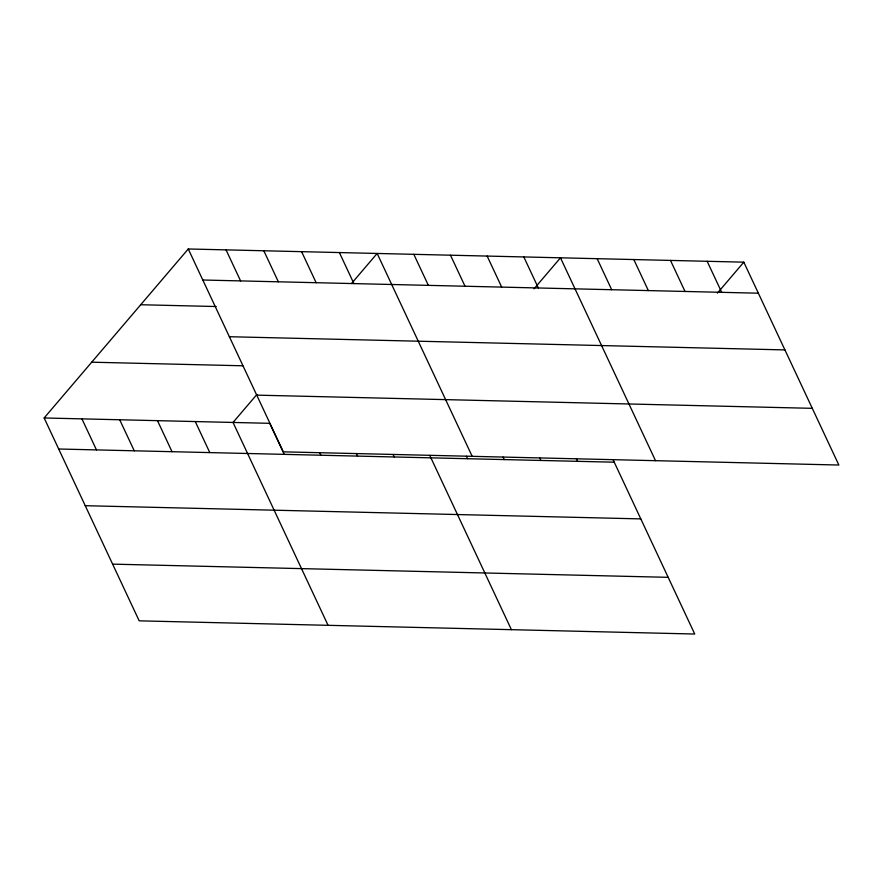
<?xml version="1.0" encoding="UTF-8"?>
<svg xmlns="http://www.w3.org/2000/svg" width="883" height="883" viewBox="0 0 883 883"><rect width="100%" height="100%" fill="white"/><g stroke="black" fill="none" stroke-linecap="round" stroke-linejoin="round"><path stroke-width="1.32" d="M613.078 459.712L694.733 634.027L139.183 620.837L44.15 417.968L188.267 248.973L743.817 262.163L838.85 465.032L283.3 451.842L188.267 248.973M256.821 394.569L233.035 422.449L328.068 625.319M351.611 283.41L377.151 253.454L472.184 456.334M534.06 288.796L560.484 257.814L655.517 460.683M717.393 293.145L743.817 262.163M202.803 280.01L758.354 293.2M140.706 304.734L216.258 306.533M229.37 336.721L784.921 349.911M91.711 362.196L242.814 365.783M256.732 395.142L812.283 408.332M44.15 417.968L269.701 423.321L284.249 454.359M58.686 449.006L614.237 462.195M85.254 505.705L640.804 518.895M112.616 564.138L668.166 577.327M707.151 261.291L721.687 292.328M670.484 260.419L685.02 291.456M633.817 259.547L648.354 290.584M597.151 258.675L611.687 289.723M523.818 256.942L538.354 287.979M487.151 256.07L501.687 287.107M576.411 458.84L577.57 461.323M450.485 255.198L465.021 286.235M539.745 457.968L540.904 460.451M413.818 254.326L428.365 285.364M503.078 457.096L504.237 459.579M466.412 456.224L467.571 458.707M339.381 252.56L353.917 283.598M429.745 455.363L511.4 629.678M301.6 251.666L316.136 282.703M393.078 454.491L394.237 456.975M263.818 250.761L278.366 281.809M356.412 453.619L357.571 456.103M226.048 249.867L240.584 280.904M319.745 452.747L320.904 455.231M195.264 421.555L209.801 452.593M157.483 420.65L172.019 451.699M119.702 419.756L134.249 450.794M81.931 418.862L96.468 449.9"/></g></svg>
